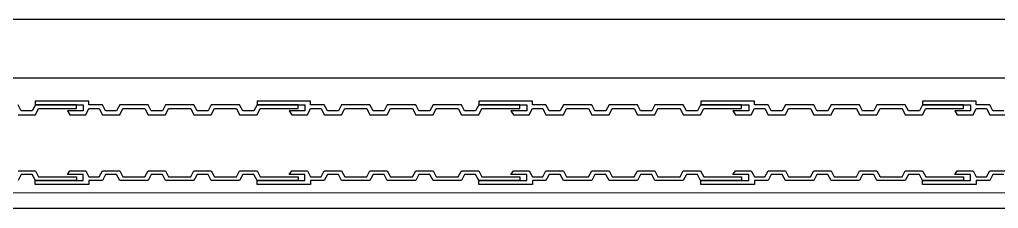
# Model space of a CAD drawing. Header units: inches. Extents: x -12530 to 36157, y 78659 to 110077.
# Drawn here: x 8041.5 to 8351.8, y 87925.6 to 87985.4 of the extents above; entities that cross this region are included whole.
import ezdxf

# ---------------------------------------------------------------- set-up
doc = ezdxf.new("R2010")
doc.units = ezdxf.units.IN
doc.header["$MEASUREMENT"] = 0
doc.layers.add('freecads.com', color=7, linetype='Continuous')

msp = doc.modelspace()

# ---------------------------------------------------------------- linework, layer by layer
at = {"layer": 'freecads.com'}
for p, q in [((8525.8, 87985.43), (7509.26, 87985.43)), ((8480.8, 87966.93), (7509.26, 87966.93)), ((8063.49, 87959.63), (8046.49, 87959.63)), ((8046.49, 87959.63), (8046.49, 87958.43)), ((8063.49, 87958.43), (8063.49, 87959.63)), ((8133.79, 87959.63), (8116.79, 87959.63)), ((8116.79, 87959.63), (8116.79, 87958.43)), ((8133.79, 87958.43), (8133.79, 87959.63)), ((8204.08, 87959.63), (8187.08, 87959.63)), ((8187.08, 87959.63), (8187.08, 87958.43)), ((8204.08, 87958.43), (8204.08, 87959.63)), ((8274.45, 87959.63), (8257.45, 87959.63)), ((8257.45, 87959.63), (8257.45, 87958.43)), ((8274.45, 87958.43), (8274.45, 87959.63)), ((8344.73, 87959.63), (8327.73, 87959.63)), ((8327.73, 87959.63), (8327.73, 87958.43)), ((8344.73, 87958.43), (8344.73, 87959.63)), ((8042.04, 87956.48), (8041.04, 87958.43)), ((8045.54, 87956.48), (8042.04, 87956.48)), ((8046.54, 87958.43), (8045.54, 87956.48)), ((8046.49, 87958.43), (8061.69, 87958.43)), ((8059.54, 87958.43), (8046.54, 87958.43)), ((8046.54, 87955.28), (8047.54, 87957.23)), ((8047.54, 87957.23), (8059.54, 87957.23)), ((8061.69, 87956.48), (8056.69, 87956.48)), ((8056.69, 87956.48), (8057.49, 87955.28)), ((8059.54, 87957.23), (8059.54, 87958.43)), ((8061.69, 87958.43), (8061.69, 87956.48)), ((8062.49, 87955.28), (8063.49, 87957.23)), ((8067.79, 87958.43), (8063.49, 87958.43)), ((8063.49, 87957.23), (8066.79, 87957.23)), ((8066.79, 87957.23), (8067.79, 87955.28)), ((8068.79, 87956.48), (8067.79, 87958.43)), ((8072.29, 87956.48), (8068.79, 87956.48)), ((8073.29, 87958.43), (8072.29, 87956.48)), ((8082.29, 87958.43), (8073.29, 87958.43)), ((8073.29, 87955.28), (8074.29, 87957.23)), ((8074.29, 87957.23), (8081.29, 87957.23)), ((8081.29, 87957.23), (8082.29, 87955.28)), ((8083.29, 87956.48), (8082.29, 87958.43)), ((8086.79, 87956.48), (8083.29, 87956.48)), ((8087.79, 87958.43), (8086.79, 87956.48)), ((8096.79, 87958.43), (8087.79, 87958.43)), ((8087.79, 87955.28), (8088.79, 87957.23)), ((8088.79, 87957.23), (8095.79, 87957.23)), ((8095.79, 87957.23), (8096.79, 87955.28)), ((8097.79, 87956.48), (8096.79, 87958.43)), ((8101.29, 87956.48), (8097.79, 87956.48)), ((8102.29, 87958.43), (8101.29, 87956.48)), ((8111.29, 87958.43), (8102.29, 87958.43)), ((8102.29, 87955.28), (8103.29, 87957.23)), ((8103.29, 87957.23), (8110.29, 87957.23)), ((8110.29, 87957.23), (8111.29, 87955.28)), ((8112.29, 87956.48), (8111.29, 87958.43)), ((8115.79, 87956.48), (8112.29, 87956.48)), ((8116.79, 87958.43), (8115.79, 87956.48)), ((8116.79, 87958.43), (8131.99, 87958.43)), ((8129.79, 87958.43), (8116.79, 87958.43)), ((8116.79, 87955.28), (8117.79, 87957.23)), ((8117.79, 87957.23), (8129.79, 87957.23)), ((8131.99, 87956.48), (8126.99, 87956.48)), ((8126.99, 87956.48), (8127.79, 87955.28)), ((8129.79, 87957.23), (8129.79, 87958.43)), ((8131.99, 87958.43), (8131.99, 87956.48)), ((8132.79, 87955.28), (8133.79, 87957.23)), ((8138.09, 87958.43), (8133.79, 87958.43)), ((8133.79, 87957.23), (8137.09, 87957.23)), ((8137.09, 87957.23), (8138.09, 87955.28)), ((8139.09, 87956.48), (8138.09, 87958.43)), ((8142.59, 87956.48), (8139.09, 87956.48)), ((8143.59, 87958.43), (8142.59, 87956.48)), ((8152.59, 87958.43), (8143.59, 87958.43)), ((8143.59, 87955.28), (8144.59, 87957.23)), ((8144.59, 87957.23), (8151.59, 87957.23)), ((8151.59, 87957.23), (8152.59, 87955.28)), ((8153.59, 87956.48), (8152.59, 87958.43)), ((8157.09, 87956.48), (8153.59, 87956.48)), ((8158.09, 87958.43), (8157.09, 87956.48)), ((8167.09, 87958.43), (8158.09, 87958.43)), ((8158.09, 87955.28), (8159.09, 87957.23)), ((8159.09, 87957.23), (8166.09, 87957.23)), ((8166.09, 87957.23), (8167.09, 87955.28)), ((8168.09, 87956.48), (8167.09, 87958.43)), ((8171.59, 87956.48), (8168.09, 87956.48)), ((8172.59, 87958.43), (8171.59, 87956.48)), ((8181.59, 87958.43), (8172.59, 87958.43)), ((8172.59, 87955.28), (8173.59, 87957.23)), ((8173.59, 87957.23), (8180.59, 87957.23)), ((8180.59, 87957.23), (8181.59, 87955.28)), ((8182.59, 87956.48), (8181.59, 87958.43)), ((8186.09, 87956.48), (8182.59, 87956.48)), ((8187.09, 87958.43), (8186.09, 87956.48)), ((8187.08, 87958.43), (8202.28, 87958.43)), ((8200.09, 87958.43), (8187.09, 87958.43)), ((8187.09, 87955.28), (8188.09, 87957.23)), ((8188.09, 87957.23), (8200.09, 87957.23)), ((8202.28, 87956.48), (8197.28, 87956.48)), ((8197.28, 87956.48), (8198.08, 87955.28)), ((8200.09, 87957.23), (8200.09, 87958.43)), ((8202.28, 87958.43), (8202.28, 87956.48)), ((8203.08, 87955.28), (8204.08, 87957.23)), ((8208.38, 87958.43), (8204.08, 87958.43)), ((8204.08, 87957.23), (8207.38, 87957.23)), ((8207.38, 87957.23), (8208.38, 87955.28)), ((8209.38, 87956.48), (8208.38, 87958.43)), ((8212.88, 87956.48), (8209.38, 87956.48)), ((8213.88, 87958.43), (8212.88, 87956.48)), ((8222.88, 87958.43), (8213.88, 87958.43)), ((8213.88, 87955.28), (8214.88, 87957.23)), ((8214.88, 87957.23), (8221.88, 87957.23)), ((8221.88, 87957.23), (8222.88, 87955.28)), ((8223.88, 87956.48), (8222.88, 87958.43)), ((8227.38, 87956.48), (8223.88, 87956.48)), ((8228.38, 87958.43), (8227.38, 87956.48)), ((8237.38, 87958.43), (8228.38, 87958.43)), ((8228.38, 87955.28), (8229.38, 87957.23)), ((8229.38, 87957.23), (8236.38, 87957.23)), ((8236.38, 87957.23), (8237.38, 87955.28)), ((8238.38, 87956.48), (8237.38, 87958.43)), ((8241.88, 87956.48), (8238.38, 87956.48)), ((8242.88, 87958.43), (8241.88, 87956.48)), ((8251.88, 87958.43), (8242.88, 87958.43)), ((8242.88, 87955.28), (8243.88, 87957.23)), ((8243.88, 87957.23), (8250.88, 87957.23)), ((8250.88, 87957.23), (8251.88, 87955.28)), ((8252.88, 87956.48), (8251.88, 87958.43)), ((8256.38, 87956.48), (8252.88, 87956.48)), ((8257.38, 87958.43), (8256.38, 87956.48)), ((8270.38, 87958.43), (8257.38, 87958.43)), ((8257.38, 87955.28), (8258.38, 87957.23)), ((8257.45, 87958.43), (8272.65, 87958.43)), ((8258.38, 87957.23), (8270.38, 87957.23)), ((8272.65, 87956.48), (8267.65, 87956.48)), ((8267.65, 87956.48), (8268.45, 87955.28)), ((8270.38, 87957.23), (8270.38, 87958.43)), ((8272.65, 87958.43), (8272.65, 87956.48)), ((8273.45, 87955.28), (8274.45, 87957.23)), ((8278.75, 87958.43), (8274.45, 87958.43)), ((8274.45, 87957.23), (8277.75, 87957.23)), ((8277.75, 87957.23), (8278.75, 87955.28)), ((8279.75, 87956.48), (8278.75, 87958.43)), ((8283.25, 87956.48), (8279.75, 87956.48)), ((8284.25, 87958.43), (8283.25, 87956.48)), ((8293.25, 87958.43), (8284.25, 87958.43)), ((8284.25, 87955.28), (8285.25, 87957.23)), ((8285.25, 87957.23), (8292.25, 87957.23)), ((8292.25, 87957.23), (8293.25, 87955.28)), ((8294.25, 87956.48), (8293.25, 87958.43)), ((8297.75, 87956.48), (8294.25, 87956.48)), ((8298.75, 87958.43), (8297.75, 87956.48)), ((8307.75, 87958.43), (8298.75, 87958.43)), ((8298.75, 87955.28), (8299.75, 87957.23)), ((8299.75, 87957.23), (8306.75, 87957.23)), ((8306.75, 87957.23), (8307.75, 87955.28)), ((8308.75, 87956.48), (8307.75, 87958.43)), ((8312.25, 87956.48), (8308.75, 87956.48)), ((8313.25, 87958.43), (8312.25, 87956.48)), ((8322.25, 87958.43), (8313.25, 87958.43)), ((8313.25, 87955.28), (8314.25, 87957.23)), ((8314.25, 87957.23), (8321.25, 87957.23)), ((8321.25, 87957.23), (8322.25, 87955.28)), ((8323.25, 87956.48), (8322.25, 87958.43)), ((8326.75, 87956.48), (8323.25, 87956.48)), ((8327.75, 87958.43), (8326.75, 87956.48)), ((8327.73, 87958.43), (8342.93, 87958.43)), ((8340.75, 87958.43), (8327.75, 87958.43)), ((8327.75, 87955.28), (8328.75, 87957.23)), ((8328.75, 87957.23), (8340.75, 87957.23)), ((8342.93, 87956.48), (8337.93, 87956.48)), ((8337.93, 87956.48), (8338.73, 87955.28)), ((8340.75, 87957.23), (8340.75, 87958.43)), ((8342.93, 87958.43), (8342.93, 87956.48)), ((8343.73, 87955.28), (8344.73, 87957.23)), ((8349.03, 87958.43), (8344.73, 87958.43)), ((8344.73, 87957.23), (8348.03, 87957.23)), ((8348.03, 87957.23), (8349.03, 87955.28)), ((8350.03, 87956.48), (8349.03, 87958.43)), ((8353.53, 87956.48), (8350.03, 87956.48)), ((8041.04, 87955.28), (8046.54, 87955.28)), ((8057.49, 87955.28), (8062.49, 87955.28)), ((8067.79, 87955.28), (8073.29, 87955.28)), ((8082.29, 87955.28), (8087.79, 87955.28)), ((8096.79, 87955.28), (8102.29, 87955.28)), ((8111.29, 87955.28), (8116.79, 87955.28)), ((8127.79, 87955.28), (8132.79, 87955.28)), ((8138.09, 87955.28), (8143.59, 87955.28)), ((8152.59, 87955.28), (8158.09, 87955.28)), ((8167.09, 87955.28), (8172.59, 87955.28)), ((8181.59, 87955.28), (8187.09, 87955.28)), ((8198.08, 87955.28), (8203.08, 87955.28)), ((8208.38, 87955.28), (8213.88, 87955.28)), ((8222.88, 87955.28), (8228.38, 87955.28)), ((8237.38, 87955.28), (8242.88, 87955.28)), ((8251.88, 87955.28), (8257.38, 87955.28)), ((8268.45, 87955.28), (8273.45, 87955.28)), ((8278.75, 87955.28), (8284.25, 87955.28)), ((8293.25, 87955.28), (8298.75, 87955.28)), ((8307.75, 87955.28), (8313.25, 87955.28)), ((8322.25, 87955.28), (8327.75, 87955.28)), ((8338.73, 87955.28), (8343.73, 87955.28)), ((8349.03, 87955.28), (8354.53, 87955.28)), ((8041.04, 87937.58), (8046.54, 87937.58)), ((8046.54, 87937.58), (8047.54, 87935.63)), ((8056.69, 87936.38), (8057.49, 87937.58)), ((8057.49, 87937.58), (8062.49, 87937.58)), ((8062.49, 87937.58), (8063.49, 87935.63)), ((8066.79, 87935.63), (8067.79, 87937.58)), ((8067.79, 87937.58), (8073.29, 87937.58)), ((8073.29, 87937.58), (8074.29, 87935.63)), ((8081.29, 87935.63), (8082.29, 87937.58)), ((8082.29, 87937.58), (8087.79, 87937.58)), ((8087.79, 87937.58), (8088.79, 87935.63)), ((8095.79, 87935.63), (8096.79, 87937.58)), ((8096.79, 87937.58), (8102.29, 87937.58)), ((8102.29, 87937.58), (8103.29, 87935.63)), ((8110.29, 87935.63), (8111.29, 87937.58)), ((8111.29, 87937.58), (8116.79, 87937.58)), ((8116.79, 87937.58), (8117.79, 87935.63)), ((8126.99, 87936.38), (8127.79, 87937.58)), ((8127.79, 87937.58), (8132.79, 87937.58)), ((8132.79, 87937.58), (8133.79, 87935.63)), ((8137.09, 87935.63), (8138.09, 87937.58)), ((8138.09, 87937.58), (8143.59, 87937.58)), ((8143.59, 87937.58), (8144.59, 87935.63)), ((8151.59, 87935.63), (8152.59, 87937.58)), ((8152.59, 87937.58), (8158.09, 87937.58)), ((8158.09, 87937.58), (8159.09, 87935.63)), ((8166.09, 87935.63), (8167.09, 87937.58)), ((8167.09, 87937.58), (8172.59, 87937.58)), ((8172.59, 87937.58), (8173.59, 87935.63)), ((8180.59, 87935.63), (8181.59, 87937.58)), ((8181.59, 87937.58), (8187.09, 87937.58)), ((8187.09, 87937.58), (8188.09, 87935.63)), ((8197.28, 87936.38), (8198.08, 87937.58)), ((8198.08, 87937.58), (8203.08, 87937.58)), ((8203.08, 87937.58), (8204.08, 87935.63)), ((8207.38, 87935.63), (8208.38, 87937.58)), ((8208.38, 87937.58), (8213.88, 87937.58)), ((8213.88, 87937.58), (8214.88, 87935.63)), ((8221.88, 87935.63), (8222.88, 87937.58)), ((8222.88, 87937.58), (8228.38, 87937.58)), ((8228.38, 87937.58), (8229.38, 87935.63)), ((8236.38, 87935.63), (8237.38, 87937.58)), ((8237.38, 87937.58), (8242.88, 87937.58)), ((8242.88, 87937.58), (8243.88, 87935.63)), ((8250.88, 87935.63), (8251.88, 87937.58)), ((8251.88, 87937.58), (8257.38, 87937.58)), ((8257.38, 87937.58), (8258.38, 87935.63)), ((8267.65, 87936.38), (8268.45, 87937.58)), ((8268.45, 87937.58), (8273.45, 87937.58)), ((8273.45, 87937.58), (8274.45, 87935.63)), ((8277.75, 87935.63), (8278.75, 87937.58)), ((8278.75, 87937.58), (8284.25, 87937.58)), ((8284.25, 87937.58), (8285.25, 87935.63)), ((8292.25, 87935.63), (8293.25, 87937.58)), ((8293.25, 87937.58), (8298.75, 87937.58)), ((8298.75, 87937.58), (8299.75, 87935.63)), ((8306.75, 87935.63), (8307.75, 87937.58)), ((8307.75, 87937.58), (8313.25, 87937.58)), ((8313.25, 87937.58), (8314.25, 87935.63)), ((8321.25, 87935.63), (8322.25, 87937.58)), ((8322.25, 87937.58), (8327.75, 87937.58)), ((8327.75, 87937.58), (8328.75, 87935.63)), ((8337.93, 87936.38), (8338.73, 87937.58)), ((8338.73, 87937.58), (8343.73, 87937.58)), ((8343.73, 87937.58), (8344.73, 87935.63)), ((8348.03, 87935.63), (8349.03, 87937.58)), ((8349.03, 87937.58), (8354.53, 87937.58)), ((8042.04, 87936.38), (8041.04, 87934.43)), ((8045.54, 87936.38), (8042.04, 87936.38)), ((8046.54, 87934.43), (8045.54, 87936.38)), ((8046.49, 87933.23), (8046.49, 87934.43)), ((8046.49, 87934.43), (8061.69, 87934.43)), ((8059.54, 87934.43), (8046.54, 87934.43)), ((8047.54, 87935.63), (8059.54, 87935.63)), ((8061.69, 87936.38), (8056.69, 87936.38)), ((8059.54, 87935.63), (8059.54, 87934.43)), ((8061.69, 87934.43), (8061.69, 87936.38)), ((8063.49, 87935.63), (8066.79, 87935.63)), ((8067.79, 87934.43), (8063.49, 87934.43)), ((8063.49, 87934.43), (8063.49, 87933.23)), ((8068.79, 87936.38), (8067.79, 87934.43)), ((8072.29, 87936.38), (8068.79, 87936.38)), ((8073.29, 87934.43), (8072.29, 87936.38)), ((8082.29, 87934.43), (8073.29, 87934.43)), ((8074.29, 87935.63), (8081.29, 87935.63)), ((8083.29, 87936.38), (8082.29, 87934.43)), ((8086.79, 87936.38), (8083.29, 87936.38)), ((8087.79, 87934.43), (8086.79, 87936.38)), ((8096.79, 87934.43), (8087.79, 87934.43)), ((8088.79, 87935.63), (8095.79, 87935.63)), ((8097.79, 87936.38), (8096.79, 87934.43)), ((8101.29, 87936.38), (8097.79, 87936.38)), ((8102.29, 87934.43), (8101.29, 87936.38)), ((8111.29, 87934.43), (8102.29, 87934.43)), ((8103.29, 87935.63), (8110.29, 87935.63)), ((8112.29, 87936.38), (8111.29, 87934.43)), ((8115.79, 87936.38), (8112.29, 87936.38)), ((8116.79, 87934.43), (8115.79, 87936.38)), ((8116.79, 87933.23), (8116.79, 87934.43)), ((8116.79, 87934.43), (8131.99, 87934.43)), ((8129.79, 87934.43), (8116.79, 87934.43)), ((8117.79, 87935.63), (8129.79, 87935.63)), ((8131.99, 87936.38), (8126.99, 87936.38)), ((8129.79, 87935.63), (8129.79, 87934.43)), ((8131.99, 87934.43), (8131.99, 87936.38)), ((8133.79, 87935.63), (8137.09, 87935.63)), ((8138.09, 87934.43), (8133.79, 87934.43)), ((8133.79, 87934.43), (8133.79, 87933.23)), ((8139.09, 87936.38), (8138.09, 87934.43)), ((8142.59, 87936.38), (8139.09, 87936.38)), ((8143.59, 87934.43), (8142.59, 87936.38)), ((8152.59, 87934.43), (8143.59, 87934.43)), ((8144.59, 87935.63), (8151.59, 87935.63)), ((8153.59, 87936.38), (8152.59, 87934.43)), ((8157.09, 87936.38), (8153.59, 87936.38)), ((8158.09, 87934.43), (8157.09, 87936.38)), ((8167.09, 87934.43), (8158.09, 87934.43)), ((8159.09, 87935.63), (8166.09, 87935.63)), ((8168.09, 87936.38), (8167.09, 87934.43)), ((8171.59, 87936.38), (8168.09, 87936.38)), ((8172.59, 87934.43), (8171.59, 87936.38)), ((8181.59, 87934.43), (8172.59, 87934.43)), ((8173.59, 87935.63), (8180.59, 87935.63)), ((8182.59, 87936.38), (8181.59, 87934.43)), ((8186.09, 87936.38), (8182.59, 87936.38)), ((8187.09, 87934.43), (8186.09, 87936.38)), ((8187.08, 87933.23), (8187.08, 87934.43)), ((8187.08, 87934.43), (8202.28, 87934.43)), ((8200.09, 87934.43), (8187.09, 87934.43)), ((8188.09, 87935.63), (8200.09, 87935.63)), ((8202.28, 87936.38), (8197.28, 87936.38)), ((8200.09, 87935.63), (8200.09, 87934.43)), ((8202.28, 87934.43), (8202.28, 87936.38)), ((8204.08, 87935.63), (8207.38, 87935.63)), ((8208.38, 87934.43), (8204.08, 87934.43)), ((8204.08, 87934.43), (8204.08, 87933.23)), ((8209.38, 87936.38), (8208.38, 87934.43)), ((8212.88, 87936.38), (8209.38, 87936.38)), ((8213.88, 87934.43), (8212.88, 87936.38)), ((8222.88, 87934.43), (8213.88, 87934.43)), ((8214.88, 87935.63), (8221.88, 87935.63)), ((8223.88, 87936.38), (8222.88, 87934.43)), ((8227.38, 87936.38), (8223.88, 87936.38)), ((8228.38, 87934.43), (8227.38, 87936.38)), ((8237.38, 87934.43), (8228.38, 87934.43)), ((8229.38, 87935.63), (8236.38, 87935.63)), ((8238.38, 87936.38), (8237.38, 87934.43)), ((8241.88, 87936.38), (8238.38, 87936.38)), ((8242.88, 87934.43), (8241.88, 87936.38)), ((8251.88, 87934.43), (8242.88, 87934.43)), ((8243.88, 87935.63), (8250.88, 87935.63)), ((8252.88, 87936.38), (8251.88, 87934.43)), ((8256.38, 87936.38), (8252.88, 87936.38)), ((8257.38, 87934.43), (8256.38, 87936.38)), ((8270.38, 87934.43), (8257.38, 87934.43)), ((8257.45, 87933.23), (8257.45, 87934.43)), ((8257.45, 87934.43), (8272.65, 87934.43)), ((8258.38, 87935.63), (8270.38, 87935.63)), ((8272.65, 87936.38), (8267.65, 87936.38)), ((8270.38, 87935.63), (8270.38, 87934.43)), ((8272.65, 87934.43), (8272.65, 87936.38)), ((8274.45, 87935.63), (8277.75, 87935.63)), ((8278.75, 87934.43), (8274.45, 87934.43)), ((8274.45, 87934.43), (8274.45, 87933.23)), ((8279.75, 87936.38), (8278.75, 87934.43)), ((8283.25, 87936.38), (8279.75, 87936.38)), ((8284.25, 87934.43), (8283.25, 87936.38)), ((8293.25, 87934.43), (8284.25, 87934.43)), ((8285.25, 87935.63), (8292.25, 87935.63)), ((8294.25, 87936.38), (8293.25, 87934.43)), ((8297.75, 87936.38), (8294.25, 87936.38)), ((8298.75, 87934.43), (8297.75, 87936.38)), ((8307.75, 87934.43), (8298.75, 87934.43)), ((8299.75, 87935.63), (8306.75, 87935.63)), ((8308.75, 87936.38), (8307.75, 87934.43)), ((8312.25, 87936.38), (8308.75, 87936.38)), ((8313.25, 87934.43), (8312.25, 87936.38)), ((8322.25, 87934.43), (8313.25, 87934.43)), ((8314.25, 87935.63), (8321.25, 87935.63)), ((8323.25, 87936.38), (8322.25, 87934.43)), ((8326.75, 87936.38), (8323.25, 87936.38)), ((8327.75, 87934.43), (8326.75, 87936.38)), ((8327.73, 87933.23), (8327.73, 87934.43)), ((8327.73, 87934.43), (8342.93, 87934.43)), ((8340.75, 87934.43), (8327.75, 87934.43)), ((8328.75, 87935.63), (8340.75, 87935.63)), ((8342.93, 87936.38), (8337.93, 87936.38)), ((8340.75, 87935.63), (8340.75, 87934.43)), ((8342.93, 87934.43), (8342.93, 87936.38)), ((8344.73, 87935.63), (8348.03, 87935.63)), ((8349.03, 87934.43), (8344.73, 87934.43)), ((8344.73, 87934.43), (8344.73, 87933.23)), ((8350.03, 87936.38), (8349.03, 87934.43)), ((8353.53, 87936.38), (8350.03, 87936.38)), ((8063.49, 87933.23), (8046.49, 87933.23)), ((8133.79, 87933.23), (8116.79, 87933.23)), ((8204.08, 87933.23), (8187.08, 87933.23)), ((8274.45, 87933.23), (8257.45, 87933.23)), ((8344.73, 87933.23), (8327.73, 87933.23)), ((8477.8, 87930.44), (7512.26, 87930.63)), ((8523, 87925.63), (7512.26, 87925.63))]:
    msp.add_line(p, q, dxfattribs=at)

doc.saveas('drawing.dxf')
